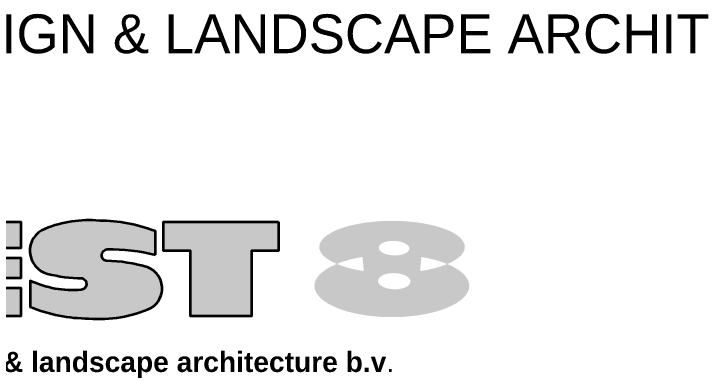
# Model space of a CAD drawing. Extents: x 0 to 840, y 0 to 594.
# Drawn here: x 759.53 to 791.58, y 257.88 to 274.79 of the extents above; entities that cross this region are included whole.
import ezdxf

# ---------------------------------------------------------------- set-up
doc = ezdxf.new("R2010")
doc.units = 0
doc.layers.get('0').update_dxf_attribs({"lineweight": 0})
doc.layers.add('00_Example', color=7, linetype='Continuous')
doc.layers.add('100-kader', color=7, linetype='Continuous')
doc.styles.add('2.5 mm. - 1op100', font='arial.ttf', dxfattribs={"height": 0.25})
doc.styles.add('Style-Arial', font='arial.ttf', dxfattribs={"width": 0.8})

# ---------------------------------------------------------------- blocks, each defined once
blk = doc.blocks.new('west8')
at = {"layer": '100-kader', "lineweight": 35}
h = blk.add_hatch(color=256, dxfattribs=at)
edge = h.paths.add_edge_path()
edge.add_ellipse((6.376778178132099, 177.4238010131216), major_axis=(1.121483132205926e-15, 18.31581436280205), ratio=0.3592098888058318, start_angle=-40.70746756934884, end_angle=220.4662252174551)
edge.add_ellipse((16.17047701325964, 177.3732047110211), major_axis=(-1.192737384495681e-15, -19.47952304465476), ratio=0.4042744357811652, start_angle=-44.54157486845284, end_angle=224.3272237800045)
edge = h.paths.add_edge_path(flags=16)
edge.add_ellipse((6.665758829571132, 177.9320843176297), major_axis=(-0.1517560723818576, -3.845309560146482), ratio=0.4763884315100341, start_angle=0, end_angle=360)
edge = h.paths.add_edge_path(flags=16)
edge.add_ellipse((14.99180117944297, 177.9770961839454), major_axis=(-0.1011707149308696, -4.09829107067545), ratio=0.4968997211096359, start_angle=0, end_angle=360)
edge = h.paths.add_edge_path()
edge.add_line((8.376236041904804, 117.8733790803794), (2.427048546191374, 117.8733790803794))
edge.add_arc((38.48826265669891, 103.7961928142918), 38.71147551171334, 158.6758591996221, 180.0239808735885)
edge.add_arc((28.32337180983836, 101.027877770965), 28.67893697263703, 174.4932597104537, 202.3571306501353)
edge.add_arc((7.367577000948586, 92.25515914707694), 5.963111284961269, 200.9911989841592, 345.1430900823953)
edge.add_arc((-24.22674970594198, 99.92594866560057), 38.47417733317111, 346.1656660156945, 359.2595072971258)
edge.add_arc((15.69167567795284, 99.04459088404883), 1.497564602808233, 6.970611328392124, 165.1373301556517, ccw=False)
edge.add_arc((-7.738010529781832, 97.09652161319491), 25.00704328425266, 334.68224771408524, 364.8857182010909, ccw=False)
edge.add_line((14.86710863483063, 86.40256063635616), (21.44924738161069, 86.40256063635616))
edge.add_arc((-14.35017442350818, 101.1327926342979), 38.71147551171342, 337.6345176136994, 360.0239808735304)
edge.add_arc((-7.82533290441279, 103.814075428148), 32.29677758639048, 355.2666584243337, 383.7738597104852)
edge.add_arc((16.82885916377131, 113.8146185740929), 5.757177231418481, 391.6292933934754, 517.4302962917866)
edge.add_arc((47.96278503535063, 105.0312494515861), 38.07180035117135, 163.2172070824089, 179.2941424590676)
edge.add_arc((8.446412555237885, 105.8843945645008), 1.497564602808236, 186.970611328392, 345.13733015565174, ccw=False)
edge.add_arc((51.45024835898607, 106.6930431044343), 44.50135334601737, 165.4493436763274, 181.2752430645186, ccw=False)
h.paths.add_polyline_path([(2.273736754432321e-13, 148.8608630947388), (7.370493681097742, 148.8608630947388), (7.370493681097742, 142.0641829994697), (23.81625064996524, 142.0641829994697), (23.81625064996524, 126.6829447588984), (7.370493681097742, 126.6829447588984), (7.370493681097742, 119.8862646636294), (2.273736754432321e-13, 119.8862646636294)])
h.paths.add_polyline_path([(2.273736754432321e-13, 53.72423643896582), (2.273736754432321e-13, 84.02267326553965), (6.655619968212932, 84.02267326553965), (6.655619968212932, 69.65336106708355), (9.083722985046961, 69.65336106708355), (9.083722985046961, 84.02267326553965), (14.20251942830646, 84.02267326553965), (14.20251942830646, 69.65336106708355), (16.63062244514026, 69.65336106708355), (16.63062244514026, 84.02267326553965), (23.81625064996524, 84.02267326553965), (23.81625064996524, 53.72423643896582)])
h.paths.add_polyline_path([(23.81625064996524, 28.99385731382517), (23.81625064996524, 43.91407468047237), (2.273736754432321e-13, 51.3711825293326), (2.273736754432321e-13, 37.49267451433343), (11.6431212066766, 33.84709604727414), (2.273736754432321e-13, 30.20151758021484), (2.273736754432321e-13, 21.54275113384665), (11.6431212066766, 17.89717266678781), (2.273736754432321e-13, 14.25159419972852), (2.273736754432321e-13, 0), (23.81625064996524, 7.457107848860687), (23.81625064996524, 22.84686065367259), (14.00021900806928, 25.92035898374888)])
for points in [[(-2.273736754432321e-13, 148.8608630947388), (7.370493681097287, 148.8608630947388), (7.370493681097287, 142.0641829994697), (23.81625064996479, 142.0641829994697), (23.81625064996479, 126.6829447588984), (7.370493681097287, 126.6829447588984), (7.370493681097287, 119.8862646636294), (-2.273736754432321e-13, 119.8862646636294)], [(-2.273736754432321e-13, 53.72423643896582), (-2.273736754432321e-13, 84.02267326553965), (6.655619968212477, 84.02267326553965), (6.655619968212477, 69.65336106708355), (9.083722985046734, 69.65336106708355), (9.083722985046734, 84.02267326553965), (14.202519428306, 84.02267326553965), (14.202519428306, 69.65336106708355), (16.63062244513981, 69.65336106708355), (16.63062244513981, 84.02267326553965), (23.81625064996479, 84.02267326553965), (23.81625064996479, 53.72423643896582)]]:
    blk.add_lwpolyline(points, close=True, dxfattribs=at)
blk.add_lwpolyline([(8.376236041904576, 117.8733790803794), (2.427048546190917, 117.8733790803794, 0.09341909902811794), (-0.2232094642749871, 103.7799903124428, 0.1221816749264969), (1.800204834284841, 90.11902634345961, 0.7275556077753007), (13.13133662335463, 90.72618196871781, 0.05719490481249934), (14.24421448756539, 99.42872086453417, -0.8255588904024428), (17.17817107902488, 99.22633565612023, -0.132555798703408), (14.86710863483017, 86.40256063635616), (21.44924738161012, 86.40256063635616, 0.09800444028527144), (24.36129769746503, 101.1489951361086, 0.1250316228224189), (21.73085910932036, 116.8338049227309, 0.6116070704169229), (11.51260518448953, 116.0242640890442, 0.07026415524578963), (9.89387374562466, 105.5002645840163, -0.8255588904024428), (6.959917154165169, 105.7026497924312, -0.06916348057791832)], format="xyb", close=True, dxfattribs=at)
blk = doc.blocks.new('West 8')
at = {"color": 253, "xscale": 0.4507823542711147, "yscale": 0.4507823542711147, "zscale": 0.4507823542711147, "rotation": 270}
blk.add_blockref('west8', (1.477376319736322, 29.83531160189932), dxfattribs=at)
at = {"insert": (5.210503514704442, 15.05744365658663), "char_height": 2.286170407808411, "width": 246.103078933857, "attachment_point": 1, "style": '2.5 mm. - 1op100'}
blk.add_mtext('{\\fArial|b1|i0|c0|p34;West 8 urban design & landscape architecture b.v}. ', dxfattribs=at)

msp = doc.modelspace()

# ---------------------------------------------------------------- block references
at = {"xscale": 0.4087968749999999, "yscale": 0.4087968749999999, "zscale": 0.4087968749999999}
msp.add_blockref('West 8', (743.7661204520995, 252.942588090443), dxfattribs=at)

# ---------------------------------------------------------------- texts
at = {"layer": '00_Example', "insert": (744.2820974910412, 274.7584344208664), "char_height": 1.8, "width": 97.99999999828106, "attachment_point": 1, "line_spacing_factor": 1.006669768884753, "style": 'Style-Arial'}
msp.add_mtext('{\\fSwis721 BT|b0|i0|c0|p34;\\W1;URBAN DESIGN & LANDSCAPE ARCHITECT}', dxfattribs=at)

doc.saveas('drawing.dxf')
